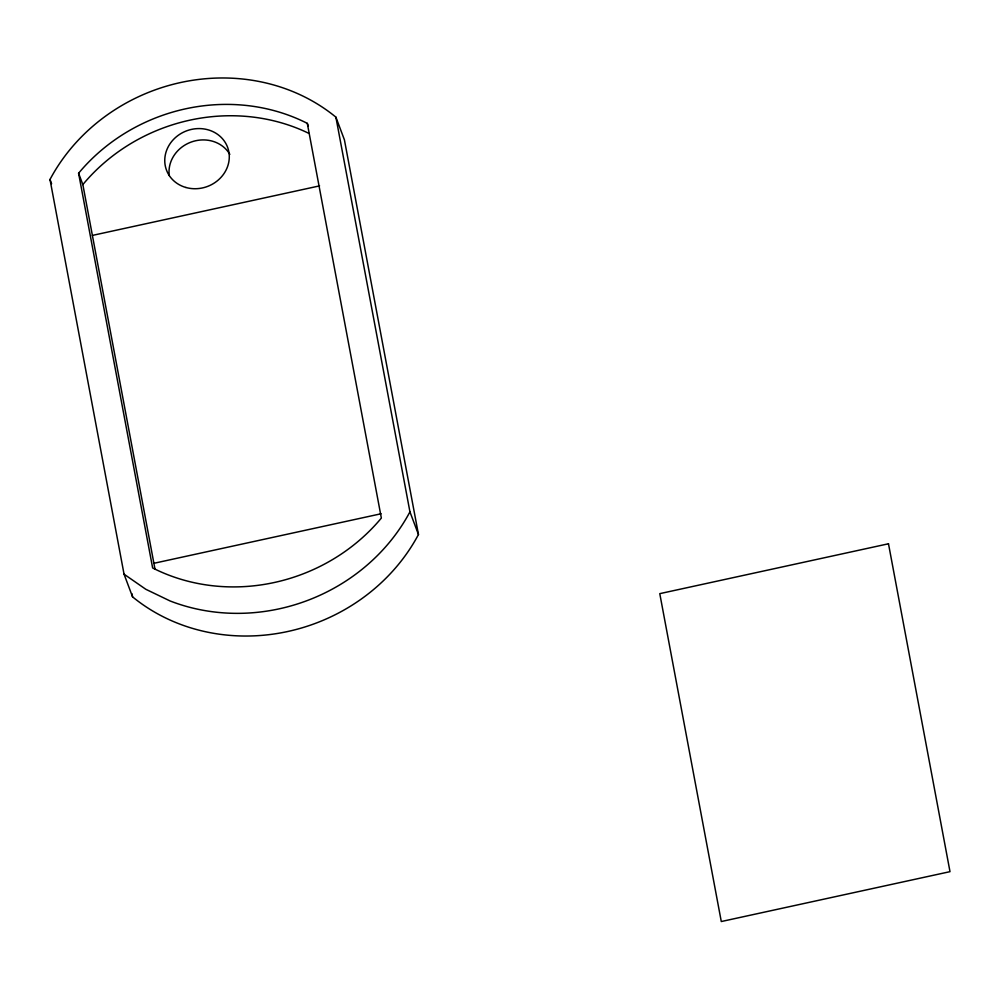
<?xml version="1.0" encoding="UTF-8"?>
<svg xmlns="http://www.w3.org/2000/svg" width="1000" height="1000" viewBox="0 0 1000 1000"><rect width="100%" height="100%" fill="white"/><g stroke="black" fill="none" stroke-linecap="round" stroke-linejoin="round"><path stroke-width="1.5" d="M92.387 235.413L319.575 185.875M153.9 563.3L381.087 513.763M124.05 574.188L145.825 589.288L170.062 600.95A183.275 166.9 -20.6 0 0 409.938 511.85L335.887 117.137A183.275 166.9 -20.6 0 0 50 179.475L124.05 574.188L132.562 596.862A183.275 166.9 -20.6 0 0 418.462 534.525L344.412 139.812L335.887 117.137M307.3 123.362L381.35 518.075A178.388 162.45 -20.6 0 1 152.637 567.95L78.587 173.238A178.388 162.45 -20.6 0 1 307.3 123.362L308.363 126.2M409.938 511.85L418.462 534.525M78.587 173.238L82.85 184.575L154.987 569.113M50 179.475L51.6 183.725M132 593.8L132.562 596.862M169.275 175.65A32.625 29.712 -20.6 0 1 191.55 141.925A32.625 29.712 -20.6 0 1 229.838 154.362M82.85 184.575A178.388 162.45 -20.6 0 1 308.975 133.425M888.487 543.775L659.775 593.65L721.287 921.538L950 871.663L888.487 543.775M185.875 187.475A32.625 29.712 -20.6 0 0 228.825 151.725A32.625 29.712 -20.6 0 0 176.363 136.775A32.625 29.712 -20.6 0 0 185.875 187.475"/></g></svg>
